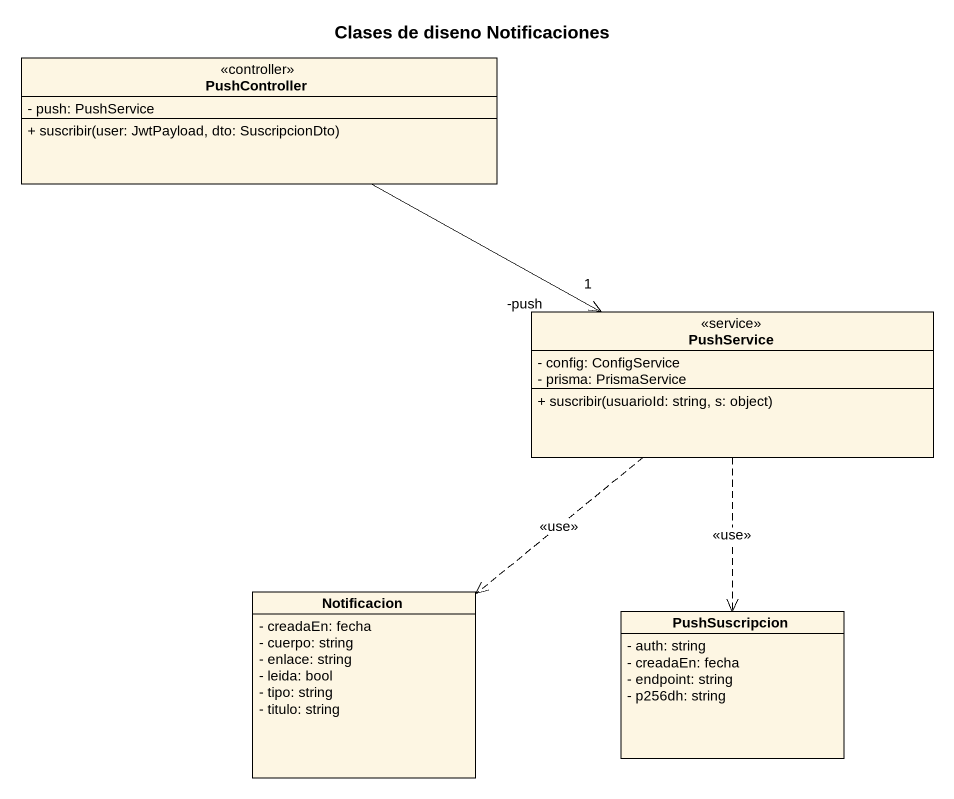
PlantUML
@startuml
title Clases de diseno Notificaciones
hide circle
hide empty members
skinparam classAttributeIconSize 0
class PushController <<controller>> {
  - push: PushService
  + suscribir(user: JwtPayload, dto: SuscripcionDto)
}
class PushService <<service>> {
  - config: ConfigService
  - prisma: PrismaService
  + suscribir(usuarioId: string, s: object)
}
class Notificacion {
  - creadaEn: fecha
  - cuerpo: string
  - enlace: string
  - leida: bool
  - tipo: string
  - titulo: string
}
class PushSuscripcion {
  - auth: string
  - creadaEn: fecha
  - endpoint: string
  - p256dh: string
}
PushController -right-> "-push\n1" PushService
PushService ..> Notificacion : <<use>>
PushService ..> PushSuscripcion : <<use>>
@enduml
